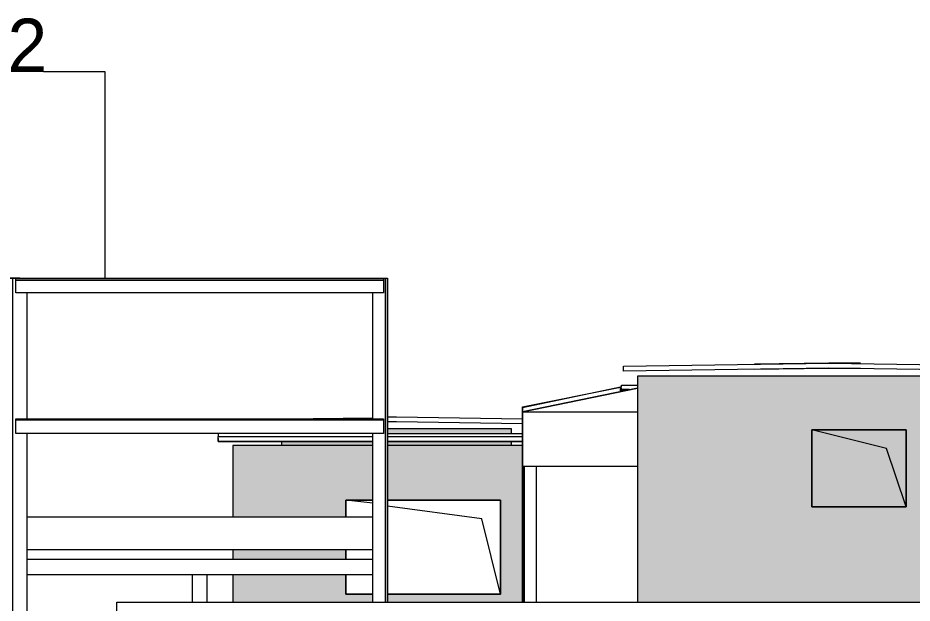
# Model space of a CAD drawing. Header units: millimetres. Extents: x -28928 to 100580, y -22867 to 36490.
# Drawn here: x 55282 to 59098, y 9147 to 11645 of the extents above; entities that cross this region are included whole.
import ezdxf

# ---------------------------------------------------------------- set-up
doc = ezdxf.new("R2010")
doc.units = ezdxf.units.MM
doc.layers.add('PDF _Геометрия', color=7, linetype='Continuous', true_color=0x8f8e8d)
doc.layers.add('PDF _Сплошная заливка', color=7, linetype='Continuous', true_color=0xffffff)
doc.layers.add('PDF _Текст', color=7, linetype='Continuous')

msp = doc.modelspace()

# ---------------------------------------------------------------- hatches: boundary and pattern name
at = {"layer": 'PDF _Сплошная заливка', "true_color": 0x383e42, "transparency": 33554559}
msp.add_hatch(color=250, dxfattribs=at).paths.add_polyline_path([(59474.1, 9151), (59474.1, 10043.7), (59554.5, 10043.7), (59554.5, 10060.7), (59414.9, 10060.7), (59414.9, 10094.5), (59554.5, 10094.5), (59554.5, 10115.7), (57925.7, 10115.7), (57925.7, 9151)])
h = msp.add_hatch(color=250, dxfattribs=at)
h.paths.add_polyline_path([(56859.5, 9870.3), (57388.3, 9870.3), (57388.3, 9891.4), (56859.5, 9891.4)])
h.paths.add_polyline_path([(57388.3, 9836.4), (56859.5, 9836.4), (56859.5, 9819.5), (57388.3, 9819.5)])
h.paths.add_polyline_path([(56796.1, 9819.5), (56796.1, 9836.4), (56406.8, 9836.4), (56406.8, 9819.5)])
h = msp.add_hatch(color=250, dxfattribs=at)
h.paths.add_polyline_path([(56796.1, 9151), (56796.1, 9184.9), (56681.8, 9184.9), (56681.8, 9269.5), (56199.5, 9269.5), (56199.5, 9151)])
h.paths.add_polyline_path([(56681.8, 9375.3), (56199.5, 9375.3), (56199.5, 9333), (56681.8, 9333)])
h.paths.add_polyline_path([(56796.1, 9586.8), (56796.1, 9819.5), (56199.5, 9819.5), (56199.5, 9514.9), (56681.8, 9514.9), (56681.8, 9586.8)])
h.paths.add_polyline_path([(56859.5, 9184.9), (56859.5, 9151), (57434.9, 9151), (57434.9, 9819.5), (56859.5, 9819.5), (56859.5, 9586.8), (57341.8, 9586.8), (57341.8, 9184.9)])

# ---------------------------------------------------------------- linework, layer by layer
at = {"layer": 'PDF _Геометрия', "color": 7, "lineweight": 9}
for points in [[(55653.7, 10534.5), (55653.7, 11414.5), (55391.4, 11414.5)], [(54858.4, 10534.5), (55289.9, 10534.5), (54858.4, 10534.5)], [(55260.3, 1573.7), (55260.3, 10534.5), (55264.5, 10534.5), (55319.5, 10534.5)], [(56796.1, 10534.5), (56851.1, 10534.5), (56859.5, 10534.5), (56859.5, 9151)], [(55319.5, 10471), (55319.5, 9933.7)], [(56796.1, 9933.7), (56796.1, 10471)], [(58424.9, 10145.3), (58742.2, 10149.5), (57866.4, 10136.8), (57866.4, 10158), (58742.2, 10170.7), (58424.9, 10166.4)], [(58877.6, 10170.7), (58742.2, 10170.7), (59613.7, 10158), (59613.7, 10136.8), (58742.2, 10149.5), (58877.6, 10149.5)], [(59554.5, 10094.5), (59554.5, 10115.7), (57925.7, 10115.7), (57925.7, 9151)], [(57434.9, 9151), (57434.9, 9760.3), (57434.9, 9984.5), (57853.7, 10069.1), (57853.7, 10052.2), (57853.7, 10069.1), (57858, 10069.1), (57858, 10077.6), (57925.7, 10077.6)], [(57858, 10069.1), (57853.7, 10069.1), (57858, 10069.1), (57853.7, 10069.1), (57434.9, 9980.3), (57434.9, 9963.4), (57925.7, 9963.4)], [(57925.7, 9730.7), (57434.9, 9730.7), (57434.9, 9963.4), (57925.7, 10064.9), (57434.9, 9963.4), (57434.9, 9730.7), (57439.1, 9730.7), (57439.1, 9151)], [(57853.7, 10069.1), (57853.7, 10069.1)], [(57853.7, 10069.1), (57853.7, 10069.1)], [(57858, 10069.1), (57858, 10069.1)], [(57858, 10052.2), (57858, 10056.4), (57858, 10060.7), (57858, 10064.9)], [(57858, 10060.7), (57891.8, 10060.7)], [(57879.1, 10056.4), (57858, 10056.4)], [(57434.9, 9963.4), (57434.9, 9980.3)], [(56415.3, 9933.7), (56796.1, 9938)], [(56859.5, 9942.2), (56897.6, 9942.2), (57434.9, 9933.7)], [(57434.9, 9912.6), (56897.6, 9921), (56859.5, 9921)], [(57388.4, 9870.3), (57388.4, 9891.4), (56859.5, 9891.4)], [(59072.2, 9557.2), (58987.6, 9806.8), (58670.3, 9887.2)], [(55319.5, 9870.3), (55319.5, 1573.7)], [(56136.1, 9870.3), (56136.1, 9857.6), (56796.1, 9857.6)], [(56136.1, 9849.1), (56136.1, 9836.4), (56796.1, 9836.4), (56136.1, 9836.4), (56136.1, 9857.6)], [(56796.1, 9151), (56796.1, 9870.3), (56601.4, 9870.3)], [(56859.5, 9870.3), (57100.7, 9870.3), (57434.9, 9870.3)], [(56859.5, 9857.6), (57434.9, 9857.6)], [(56796.1, 9819.5), (56199.5, 9819.5), (56199.5, 9514.9)], [(56406.8, 9836.4), (56406.8, 9819.5)], [(57434.9, 9819.5), (56859.5, 9819.5)], [(57388.4, 9819.5), (57388.4, 9836.4)], [(57443.4, 9151), (57443.4, 9730.7)], [(57494.1, 9151), (57494.1, 9730.7)], [(56796.1, 9574.1), (56681.8, 9586.8)], [(57341.8, 9184.9), (57261.4, 9506.4), (56859.5, 9561.4)], [(55319.5, 9514.9), (56796.1, 9514.9)], [(83589.5, 9447.2), (82789.9, 9447.2), (82789.9, 9151), (82531.8, 9151), (82375.3, 9151), (82375.3, 9028.4), (55704.5, 9028.4), (55704.5, 9151), (82375.3, 9151), (82375.3, 9028.4)], [(55319.5, 9375.3), (56796.1, 9375.3)], [(56199.5, 9375.3), (56199.5, 9333)], [(56796.1, 9333), (55319.5, 9333)], [(55319.5, 9269.5), (56796.1, 9269.5)], [(56026.1, 9269.5), (56026.1, 9151)], [(56089.5, 9151), (56089.5, 9269.5)], [(56199.5, 9269.5), (56199.5, 9151)]]:
    msp.add_lwpolyline(points, dxfattribs=at)
for points in [[(55273, 10534.5), (56842.6, 10534.5), (56842.6, 10526), (56842.6, 10471), (55273, 10471), (55273, 10526)], [(56851.1, 10534.5), (56851.1, 9151)], [(55273, 10526), (56842.6, 10526)], [(55273, 9933.7), (56842.6, 9933.7), (56842.6, 9929.5), (56842.6, 9870.3), (55273, 9870.3), (55273, 9929.5)], [(55273, 9929.5), (56842.6, 9929.5)], [(58670.3, 9557.2), (58670.3, 9887.2), (59072.2, 9887.2), (59072.2, 9557.2)], [(58670.3, 9887.2), (58670.3, 9557.2), (59072.2, 9557.2), (59072.2, 9887.2)], [(56859.5, 9836.4), (57434.9, 9836.4)], [(56681.8, 9586.8), (56681.8, 9514.9), (56681.8, 9586.8), (56796.1, 9586.8)], [(56859.5, 9586.8), (57341.8, 9586.8), (57341.8, 9184.9), (56859.5, 9184.9), (57341.8, 9184.9), (57341.8, 9586.8)], [(56681.8, 9333), (56681.8, 9375.3)], [(56796.1, 9184.9), (56681.8, 9184.9), (56681.8, 9269.5), (56681.8, 9184.9)]]:
    msp.add_lwpolyline(points, close=True, dxfattribs=at)

# ---------------------------------------------------------------- texts
at = {"layer": 'PDF _Текст', "insert": (54505.4, 11526.6), "char_height": 227.71, "attachment_point": 4, "style": ''}
msp.add_mtext('ЛМК-2', dxfattribs=at)

doc.saveas('drawing.dxf')
